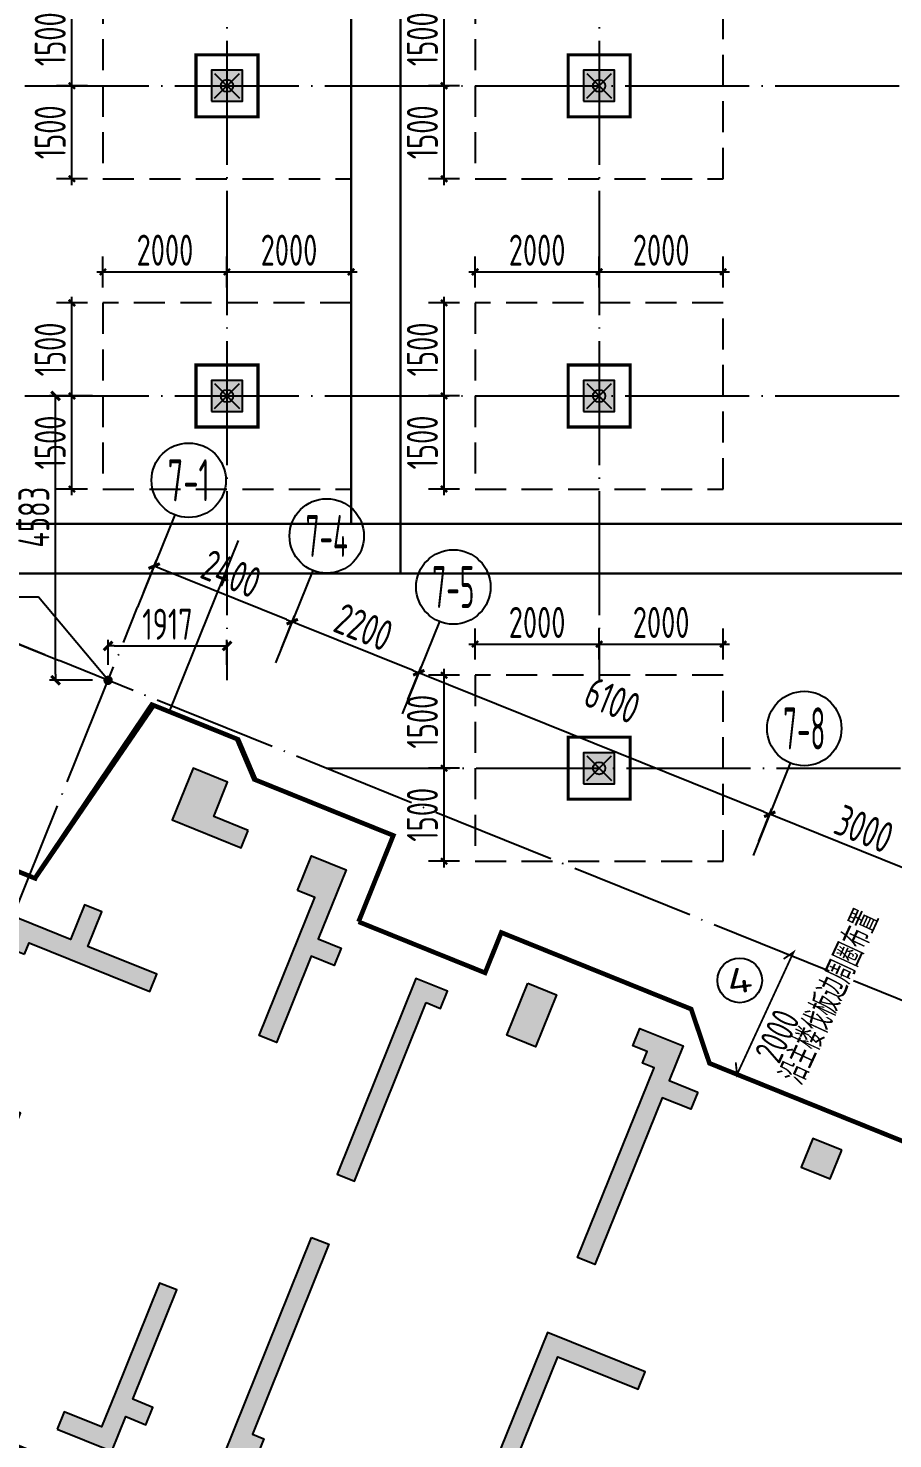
# Model space of a CAD drawing. Extents: x -57409 to 252654, y -8259 to 229119.
# Drawn here: x 84973 to 98913, y 63055 to 85791 of the extents above; entities that cross this region are included whole.
import ezdxf
from ezdxf.enums import TextEntityAlignment as Align

# ---------------------------------------------------------------- set-up
doc = ezdxf.new("R2010")
doc.units = 0
doc.header["$LTSCALE"] = 100
doc.header["$PDMODE"] = 35
doc.header["$PDSIZE"] = 200
doc.linetypes.add('DASHED', pattern=[0.75, 0.5, -0.25])
doc.linetypes.add('DOTE', pattern=[2.42, 2, -0.2, 0.02, -0.2])
doc.layers.get('0').update_dxf_attribs({"linetype": 'CONTINUOUS'})
doc.layers.get('Defpoints').update_dxf_attribs({"linetype": 'CONTINUOUS'})
for name, color, linetype in [('B-TEXT', 3, 'CONTINUOUS'), ('codim', 7, 'CONTINUOUS'), ('COLU', 7, 'CONTINUOUS'), ('colu-主楼', 7, 'CONTINUOUS'), ('CT', 2, 'CONTINUOUS'), ('dote', 253, 'DOTE'), ('h填实-主楼', 254, 'CONTINUOUS'), ('h填实-柱墙', 254, 'CONTINUOUS'), ('wall-主楼', 2, 'CONTINUOUS'), ('Z-AXIS', 3, 'CONTINUOUS'), ('Z-TEXT', 2, 'CONTINUOUS'), ('z柱下板带', 140, 'CONTINUOUS'), ('板底钢筋', 24, 'CONTINUOUS'), ('楼板负筋标注', 94, 'CONTINUOUS')]:
    doc.layers.add(name, color=color, linetype=linetype)
doc.layers.add('重心计算', color=7, linetype='CONTINUOUS', plot=False)
doc.styles.add('_TCH_AXIS', font='tssdeng.shx', dxfattribs={"width": 0.7, "bigfont": 'tssdchn.shx'})
doc.styles.add('COMPLEX', font='tssdeng.shx', dxfattribs={"width": 0.7, "bigfont": 'tssdchn.shx'})
doc.styles.add('Jgcad-DIM', font='tssdeng.shx', dxfattribs={"width": 0.7, "bigfont": 'tssdchn.shx'})
doc.styles.get("Standard").update_dxf_attribs({"font": 'tssdeng.shx', "width": 0.7, "bigfont": 'tssdchn.shx'})
doc.styles.add('TSSD_Dimension', font='tssdeng.shx', dxfattribs={"width": 0.7})
doc.dimstyles.new('TSSD_100_100$0', dxfattribs={"dimtxt": 300, "dimasz": 100, "dimexe": 100, "dimexo": 250, "dimgap": 100, "dimtad": 1, "dimdec": 0, "dimzin": 0, "dimdsep": 46, "dimtxsty": 'TSSD_Dimension', "dimblk": '_tsdbk', "dimblk1": '_tsdbk', "dimblk2": '_tsdbk', "dimsah": 1, "dimcen": 0, "dimdle": 100, "dimclrt": 7, "dimadec": 0, "dimazin": 0, "dimtfac": 1, "dimtdec": 0, "dimtix": 1, "dimtmove": 2, "dimatfit": 3, "dimldrblk": '_tsdbk', "dimfxl": 1, "dimtolj": 1, "dimtzin": 0, "dimarcsym": 0})

# ---------------------------------------------------------------- blocks, each defined once
blk = doc.blocks.new('_AXISO')
blk.add_circle((0, 0), 0.5)
at = {"layer": 'B-TEXT', "style": 'COMPLEX', "width": 1.450893}
blk.add_attdef('A', text='', height=0.56, dxfattribs=at).set_placement((0.249375, -0.28), (0.749375, -0.28), align=Align.FIT)
blk = doc.blocks.new('_tsdbk')
blk.add_line((-1, 0), (0, 0))
at = {"const_width": 0.5}
blk.add_lwpolyline([(-0.7, -0.7), (0.7, 0.7)], dxfattribs=at)
blk = doc.blocks.new('*D148')
at = {"layer": 'Defpoints', "color": 0}
for p in [(96928, 73121), (96660, 72458), (99443, 71336)]:
    blk.add_point(p, dxfattribs=at)
at = {"layer": 'Z-AXIS', "color": 0, "lineweight": -2}
for p, q in [((96754, 72689), (96965, 73214)), ((99617, 72037), (97020, 73084)), ((99536, 71568), (99748, 72093))]:
    blk.add_line(p, q, dxfattribs=at)
at = {"layer": 'Z-AXIS', "color": 0, "lineweight": -2, "xscale": 100, "yscale": 100, "zscale": 100}
for p, rotation in [((96928, 73121), 158.0453799566687), ((99710, 72000), 338.0453799566687)]:
    blk.add_blockref('_tsdbk', p, dxfattribs=dict(at, rotation=rotation))
at = {"layer": 'Z-AXIS', "color": 7, "insert": (98450, 72885), "char_height": 500, "attachment_point": 5, "rotation": 338.0454, "style": 'TSSD_Dimension'}
blk.add_mtext('\\A1;3000', dxfattribs=at)
blk = doc.blocks.new('*D149')
at = {"layer": 'Defpoints', "color": 0}
for p in [(91270, 75402), (91002, 74738), (96660, 72458)]:
    blk.add_point(p, dxfattribs=at)
at = {"layer": 'Z-AXIS', "color": 0, "lineweight": -2}
for p, q in [((91096, 74970), (91307, 75495)), ((96835, 73159), (91363, 75365)), ((96754, 72689), (96965, 73214))]:
    blk.add_line(p, q, dxfattribs=at)
at = {"layer": 'Z-AXIS', "color": 0, "lineweight": -2, "xscale": 100, "yscale": 100, "zscale": 100}
for p, rotation in [((91270, 75402), 158.0453799566687), ((96928, 73121), 338.0453799566687)]:
    blk.add_blockref('_tsdbk', p, dxfattribs=dict(at, rotation=rotation))
at = {"layer": 'Z-AXIS', "color": 7, "insert": (94392, 74959), "char_height": 500, "attachment_point": 5, "rotation": 338.0454, "style": 'TSSD_Dimension'}
blk.add_mtext('\\A1;6100', dxfattribs=at)
blk = doc.blocks.new('*D150')
at = {"layer": 'Defpoints', "color": 0}
for p in [(89230, 76225), (88962, 75561), (91002, 74738)]:
    blk.add_point(p, dxfattribs=at)
at = {"layer": 'Z-AXIS', "color": 0, "lineweight": -2}
for p, q in [((89055, 75793), (89267, 76317)), ((91177, 75439), (89322, 76187)), ((91096, 74970), (91307, 75495))]:
    blk.add_line(p, q, dxfattribs=at)
at = {"layer": 'Z-AXIS', "color": 0, "lineweight": -2, "xscale": 100, "yscale": 100, "zscale": 100}
for p, rotation in [((89230, 76225), 158.0453799566687), ((91270, 75402), 338.0453799566687)]:
    blk.add_blockref('_tsdbk', p, dxfattribs=dict(at, rotation=rotation))
at = {"layer": 'Z-AXIS', "color": 7, "insert": (90381, 76138), "char_height": 500, "attachment_point": 5, "rotation": 338.0454, "style": 'TSSD_Dimension'}
blk.add_mtext('\\A1;2200', dxfattribs=at)
blk = doc.blocks.new('*D155')
at = {"layer": 'Defpoints', "color": 0}
for p in [(87004, 77122), (86736, 76458), (88962, 75561)]:
    blk.add_point(p, dxfattribs=at)
at = {"layer": 'Z-AXIS', "color": 0, "lineweight": -2}
for p, q in [((86830, 76690), (87041, 77215)), ((89137, 76262), (87096, 77084)), ((89055, 75793), (89267, 76317))]:
    blk.add_line(p, q, dxfattribs=at)
at = {"layer": 'Z-AXIS', "color": 0, "lineweight": -2, "xscale": 100, "yscale": 100, "zscale": 100}
for p, rotation in [((87004, 77122), 158.0453799566687), ((89230, 76225), 338.0453799566687)]:
    blk.add_blockref('_tsdbk', p, dxfattribs=dict(at, rotation=rotation))
at = {"layer": 'Z-AXIS', "color": 7, "insert": (88247, 76998), "char_height": 500, "attachment_point": 5, "rotation": 338.0454, "style": 'TSSD_Dimension'}
blk.add_mtext('\\A1;2400', dxfattribs=at)
blk = doc.blocks.new('*D162')
at = {"layer": 'Defpoints', "color": 0}
for p in [(84567, 75963), (85473, 75598), (84913, 74206)]:
    blk.add_point(p, dxfattribs=at)
at = {"layer": 'Z-AXIS', "color": 0, "lineweight": -2}
for p, q in [((85242, 75691), (84475, 76000)), ((84044, 74664), (84530, 75870)), ((84681, 74300), (83914, 74609))]:
    blk.add_line(p, q, dxfattribs=at)
at = {"layer": 'Z-AXIS', "color": 0, "lineweight": -2, "xscale": 100, "yscale": 100, "zscale": 100}
for p, rotation in [((84567, 75963), 68.04537995610747), ((84006, 74572), 248.0453799561075)]:
    blk.add_blockref('_tsdbk', p, dxfattribs=dict(at, rotation=rotation))
at = {"layer": 'Z-AXIS', "color": 7, "insert": (83962, 75398), "char_height": 500, "attachment_point": 5, "rotation": 68.0454, "style": 'TSSD_Dimension'}
blk.add_mtext('\\A1;1500', dxfattribs=at)
blk = doc.blocks.new('*D163')
at = {"layer": 'Defpoints', "color": 0}
for p in [(85414, 79863), (86261, 79863), (86261, 75280)]:
    blk.add_point(p, dxfattribs=at)
at = {"layer": 'Z-AXIS', "color": 0, "lineweight": -2}
for p, q in [((86011, 79863), (85314, 79863)), ((85414, 75380), (85414, 79763)), ((86011, 75280), (85314, 75280))]:
    blk.add_line(p, q, dxfattribs=at)
at = {"layer": 'Z-AXIS', "color": 0, "lineweight": -2, "xscale": 100, "yscale": 100, "zscale": 100}
for p, rotation in [((85414, 79863), 90), ((85414, 75280), 270)]:
    blk.add_blockref('_tsdbk', p, dxfattribs=dict(at, rotation=rotation))
at = {"layer": 'Z-AXIS', "color": 7, "insert": (85064, 77909), "char_height": 500, "attachment_point": 5, "rotation": 90, "style": 'TSSD_Dimension'}
blk.add_mtext('\\A1;4583', dxfattribs=at)
blk = doc.blocks.new('*D164')
at = {"layer": 'Defpoints', "color": 0}
for p in [(88178, 75834), (86261, 75280), (88178, 75280)]:
    blk.add_point(p, dxfattribs=at)
at = {"layer": 'Z-AXIS', "color": 0, "lineweight": -2}
for p, q in [((86261, 75530), (86261, 75934)), ((86361, 75834), (88078, 75834)), ((88178, 75530), (88178, 75934))]:
    blk.add_line(p, q, dxfattribs=at)
at = {"layer": 'Z-AXIS', "color": 0, "lineweight": -2, "xscale": 100, "yscale": 100, "zscale": 100, "rotation": 180}
blk.add_blockref('_tsdbk', (86261, 75834), dxfattribs=at)
at = {"layer": 'Z-AXIS', "color": 0, "lineweight": -2, "xscale": 100, "yscale": 100, "zscale": 100}
blk.add_blockref('_tsdbk', (88178, 75834), dxfattribs=at)
at = {"layer": 'Z-AXIS', "color": 7, "insert": (87219, 76184), "char_height": 500, "attachment_point": 5, "style": 'TSSD_Dimension'}
blk.add_mtext('\\A1;1917', dxfattribs=at)
blk = doc.blocks.new('_ArchTick')
at = {"color": 0, "linetype": 'ByBlock', "const_width": 0.4}
blk.add_lwpolyline([(-0.5, -0.5), (0.5, 0.5)], dxfattribs=at)
blk = doc.blocks.new('*D1178')
at = {"layer": 'codim', "color": 0, "lineweight": -2}
blk.add_line((91678, 72263), (91678, 73963), dxfattribs=at)
at = {"layer": 'codim', "color": 7, "lineweight": -2}
for p, q in [((91928, 73863), (91428, 73863)), ((91928, 72363), (91428, 72363))]:
    blk.add_line(p, q, dxfattribs=at)
at = {"layer": 'Defpoints', "color": 0}
for p in [(91678, 73863), (92178, 73863), (92178, 72363)]:
    blk.add_point(p, dxfattribs=at)
at = {"layer": 'codim', "color": 0, "lineweight": -2, "xscale": 100, "yscale": 100, "zscale": 100}
for p, rotation in [((91678, 73863), 90), ((91678, 72363), 270)]:
    blk.add_blockref('_ArchTick', p, dxfattribs=dict(at, rotation=rotation))
at = {"layer": 'codim', "color": 1, "insert": (91328, 73113), "char_height": 500, "attachment_point": 5, "rotation": 90, "style": 'Jgcad-DIM'}
blk.add_mtext('\\A1;1500', dxfattribs=at)
blk = doc.blocks.new('*D1179')
at = {"layer": 'codim', "color": 7, "lineweight": -2}
for p, q in [((91928, 75363), (91428, 75363)), ((91928, 73863), (91428, 73863))]:
    blk.add_line(p, q, dxfattribs=at)
at = {"layer": 'codim', "color": 0, "lineweight": -2}
blk.add_line((91678, 73763), (91678, 75463), dxfattribs=at)
at = {"layer": 'Defpoints', "color": 0}
for p in [(91678, 75363), (92178, 75363), (92178, 73863)]:
    blk.add_point(p, dxfattribs=at)
at = {"layer": 'codim', "color": 0, "lineweight": -2, "xscale": 100, "yscale": 100, "zscale": 100}
for p, rotation in [((91678, 75363), 90), ((91678, 73863), 270)]:
    blk.add_blockref('_ArchTick', p, dxfattribs=dict(at, rotation=rotation))
at = {"layer": 'codim', "color": 1, "insert": (91328, 74613), "char_height": 500, "attachment_point": 5, "rotation": 90, "style": 'Jgcad-DIM'}
blk.add_mtext('\\A1;1500', dxfattribs=at)
blk = doc.blocks.new('*D1180')
at = {"layer": 'codim', "color": 7, "lineweight": -2}
for p, q in [((92178, 75613), (92178, 76113)), ((94178, 75613), (94178, 76113))]:
    blk.add_line(p, q, dxfattribs=at)
at = {"layer": 'codim', "color": 0, "lineweight": -2}
blk.add_line((92078, 75863), (94278, 75863), dxfattribs=at)
at = {"layer": 'Defpoints', "color": 0}
for p in [(94178, 75863), (92178, 75363), (94178, 75363)]:
    blk.add_point(p, dxfattribs=at)
at = {"layer": 'codim', "color": 0, "lineweight": -2, "xscale": 100, "yscale": 100, "zscale": 100, "rotation": 180}
blk.add_blockref('_ArchTick', (92178, 75863), dxfattribs=at)
at = {"layer": 'codim', "color": 0, "lineweight": -2, "xscale": 100, "yscale": 100, "zscale": 100}
blk.add_blockref('_ArchTick', (94178, 75863), dxfattribs=at)
at = {"layer": 'codim', "color": 1, "insert": (93178, 76213), "char_height": 500, "attachment_point": 5, "style": 'Jgcad-DIM'}
blk.add_mtext('\\A1;2000', dxfattribs=at)
blk = doc.blocks.new('*D1181')
at = {"layer": 'codim', "color": 7, "lineweight": -2}
for p, q in [((94178, 75613), (94178, 76113)), ((96178, 75613), (96178, 76113))]:
    blk.add_line(p, q, dxfattribs=at)
at = {"layer": 'codim', "color": 0, "lineweight": -2}
blk.add_line((94078, 75863), (96278, 75863), dxfattribs=at)
at = {"layer": 'Defpoints', "color": 0}
for p in [(96178, 75863), (94178, 75363), (96178, 75363)]:
    blk.add_point(p, dxfattribs=at)
at = {"layer": 'codim', "color": 0, "lineweight": -2, "xscale": 100, "yscale": 100, "zscale": 100, "rotation": 180}
blk.add_blockref('_ArchTick', (94178, 75863), dxfattribs=at)
at = {"layer": 'codim', "color": 0, "lineweight": -2, "xscale": 100, "yscale": 100, "zscale": 100}
blk.add_blockref('_ArchTick', (96178, 75863), dxfattribs=at)
at = {"layer": 'codim', "color": 1, "insert": (95178, 76213), "char_height": 500, "attachment_point": 5, "style": 'Jgcad-DIM'}
blk.add_mtext('\\A1;2000', dxfattribs=at)
blk = doc.blocks.new('*D1182')
at = {"layer": 'codim', "color": 7, "lineweight": -2}
for p, q in [((91928, 79863), (91428, 79863)), ((91928, 78363), (91428, 78363))]:
    blk.add_line(p, q, dxfattribs=at)
at = {"layer": 'codim', "color": 0, "lineweight": -2}
blk.add_line((91678, 78263), (91678, 79963), dxfattribs=at)
at = {"layer": 'Defpoints', "color": 0}
for p in [(91678, 79863), (92178, 79863), (92178, 78363)]:
    blk.add_point(p, dxfattribs=at)
at = {"layer": 'codim', "color": 0, "lineweight": -2, "xscale": 100, "yscale": 100, "zscale": 100}
for p, rotation in [((91678, 79863), 90), ((91678, 78363), 270)]:
    blk.add_blockref('_ArchTick', p, dxfattribs=dict(at, rotation=rotation))
at = {"layer": 'codim', "color": 1, "insert": (91328, 79113), "char_height": 500, "attachment_point": 5, "rotation": 90, "style": 'Jgcad-DIM'}
blk.add_mtext('\\A1;1500', dxfattribs=at)
blk = doc.blocks.new('*D1183')
at = {"layer": 'codim', "color": 0, "lineweight": -2}
blk.add_line((91678, 79763), (91678, 81463), dxfattribs=at)
at = {"layer": 'codim', "color": 7, "lineweight": -2}
for p, q in [((91928, 81363), (91428, 81363)), ((91928, 79863), (91428, 79863))]:
    blk.add_line(p, q, dxfattribs=at)
at = {"layer": 'Defpoints', "color": 0}
for p in [(91678, 81363), (92178, 81363), (92178, 79863)]:
    blk.add_point(p, dxfattribs=at)
at = {"layer": 'codim', "color": 0, "lineweight": -2, "xscale": 100, "yscale": 100, "zscale": 100}
for p, rotation in [((91678, 81363), 90), ((91678, 79863), 270)]:
    blk.add_blockref('_ArchTick', p, dxfattribs=dict(at, rotation=rotation))
at = {"layer": 'codim', "color": 1, "insert": (91328, 80613), "char_height": 500, "attachment_point": 5, "rotation": 90, "style": 'Jgcad-DIM'}
blk.add_mtext('\\A1;1500', dxfattribs=at)
blk = doc.blocks.new('*D1184')
at = {"layer": 'codim', "color": 7, "lineweight": -2}
for p, q in [((92178, 81613), (92178, 82113)), ((94178, 81613), (94178, 82113))]:
    blk.add_line(p, q, dxfattribs=at)
at = {"layer": 'codim', "color": 0, "lineweight": -2}
blk.add_line((92078, 81863), (94278, 81863), dxfattribs=at)
at = {"layer": 'Defpoints', "color": 0}
for p in [(94178, 81863), (92178, 81363), (94178, 81363)]:
    blk.add_point(p, dxfattribs=at)
at = {"layer": 'codim', "color": 0, "lineweight": -2, "xscale": 100, "yscale": 100, "zscale": 100, "rotation": 180}
blk.add_blockref('_ArchTick', (92178, 81863), dxfattribs=at)
at = {"layer": 'codim', "color": 0, "lineweight": -2, "xscale": 100, "yscale": 100, "zscale": 100}
blk.add_blockref('_ArchTick', (94178, 81863), dxfattribs=at)
at = {"layer": 'codim', "color": 1, "insert": (93178, 82213), "char_height": 500, "attachment_point": 5, "style": 'Jgcad-DIM'}
blk.add_mtext('\\A1;2000', dxfattribs=at)
blk = doc.blocks.new('*D1185')
at = {"layer": 'codim', "color": 7, "lineweight": -2}
for p, q in [((94178, 81613), (94178, 82113)), ((96178, 81613), (96178, 82113))]:
    blk.add_line(p, q, dxfattribs=at)
at = {"layer": 'codim', "color": 0, "lineweight": -2}
blk.add_line((94078, 81863), (96278, 81863), dxfattribs=at)
at = {"layer": 'Defpoints', "color": 0}
for p in [(96178, 81863), (94178, 81363), (96178, 81363)]:
    blk.add_point(p, dxfattribs=at)
at = {"layer": 'codim', "color": 0, "lineweight": -2, "xscale": 100, "yscale": 100, "zscale": 100, "rotation": 180}
blk.add_blockref('_ArchTick', (94178, 81863), dxfattribs=at)
at = {"layer": 'codim', "color": 0, "lineweight": -2, "xscale": 100, "yscale": 100, "zscale": 100}
blk.add_blockref('_ArchTick', (96178, 81863), dxfattribs=at)
at = {"layer": 'codim', "color": 1, "insert": (95178, 82213), "char_height": 500, "attachment_point": 5, "style": 'Jgcad-DIM'}
blk.add_mtext('\\A1;2000', dxfattribs=at)
blk = doc.blocks.new('*D1186')
at = {"layer": 'codim', "color": 7, "lineweight": -2}
for p, q in [((91928, 84863), (91428, 84863)), ((91928, 83363), (91428, 83363))]:
    blk.add_line(p, q, dxfattribs=at)
at = {"layer": 'codim', "color": 0, "lineweight": -2}
blk.add_line((91678, 83263), (91678, 84963), dxfattribs=at)
at = {"layer": 'Defpoints', "color": 0}
for p in [(91678, 84863), (92178, 84863), (92178, 83363)]:
    blk.add_point(p, dxfattribs=at)
at = {"layer": 'codim', "color": 0, "lineweight": -2, "xscale": 100, "yscale": 100, "zscale": 100}
for p, rotation in [((91678, 84863), 90), ((91678, 83363), 270)]:
    blk.add_blockref('_ArchTick', p, dxfattribs=dict(at, rotation=rotation))
at = {"layer": 'codim', "color": 1, "insert": (91328, 84113), "char_height": 500, "attachment_point": 5, "rotation": 90, "style": 'Jgcad-DIM'}
blk.add_mtext('\\A1;1500', dxfattribs=at)
blk = doc.blocks.new('*D1187')
at = {"layer": 'codim', "color": 0, "lineweight": -2}
blk.add_line((91678, 84763), (91678, 86463), dxfattribs=at)
at = {"layer": 'codim', "color": 7, "lineweight": -2}
for p, q in [((91928, 86363), (91428, 86363)), ((91928, 84863), (91428, 84863))]:
    blk.add_line(p, q, dxfattribs=at)
at = {"layer": 'Defpoints', "color": 0}
for p in [(91678, 86363), (92178, 86363), (92178, 84863)]:
    blk.add_point(p, dxfattribs=at)
at = {"layer": 'codim', "color": 0, "lineweight": -2, "xscale": 100, "yscale": 100, "zscale": 100}
for p, rotation in [((91678, 86363), 90), ((91678, 84863), 270)]:
    blk.add_blockref('_ArchTick', p, dxfattribs=dict(at, rotation=rotation))
at = {"layer": 'codim', "color": 1, "insert": (91328, 85613), "char_height": 500, "attachment_point": 5, "rotation": 90, "style": 'Jgcad-DIM'}
blk.add_mtext('\\A1;1500', dxfattribs=at)
blk = doc.blocks.new('*D1067')
at = {"layer": 'codim', "color": 7, "lineweight": -2}
for p, q in [((85928, 79863), (85428, 79863)), ((85928, 78363), (85428, 78363))]:
    blk.add_line(p, q, dxfattribs=at)
at = {"layer": 'codim', "color": 0, "lineweight": -2}
blk.add_line((85678, 78263), (85678, 79963), dxfattribs=at)
at = {"layer": 'Defpoints', "color": 0}
for p in [(85678, 79863), (86178, 79863), (86178, 78363)]:
    blk.add_point(p, dxfattribs=at)
at = {"layer": 'codim', "color": 0, "lineweight": -2, "xscale": 100, "yscale": 100, "zscale": 100}
for p, rotation in [((85678, 79863), 90), ((85678, 78363), 270)]:
    blk.add_blockref('_ArchTick', p, dxfattribs=dict(at, rotation=rotation))
at = {"layer": 'codim', "color": 1, "insert": (85328, 79113), "char_height": 500, "attachment_point": 5, "rotation": 90, "style": 'Jgcad-DIM'}
blk.add_mtext('\\A1;1500', dxfattribs=at)
blk = doc.blocks.new('*D1068')
at = {"layer": 'codim', "color": 0, "lineweight": -2}
blk.add_line((85678, 79763), (85678, 81463), dxfattribs=at)
at = {"layer": 'codim', "color": 7, "lineweight": -2}
for p, q in [((85928, 81363), (85428, 81363)), ((85928, 79863), (85428, 79863))]:
    blk.add_line(p, q, dxfattribs=at)
at = {"layer": 'Defpoints', "color": 0}
for p in [(85678, 81363), (86178, 81363), (86178, 79863)]:
    blk.add_point(p, dxfattribs=at)
at = {"layer": 'codim', "color": 0, "lineweight": -2, "xscale": 100, "yscale": 100, "zscale": 100}
for p, rotation in [((85678, 81363), 90), ((85678, 79863), 270)]:
    blk.add_blockref('_ArchTick', p, dxfattribs=dict(at, rotation=rotation))
at = {"layer": 'codim', "color": 1, "insert": (85328, 80613), "char_height": 500, "attachment_point": 5, "rotation": 90, "style": 'Jgcad-DIM'}
blk.add_mtext('\\A1;1500', dxfattribs=at)
blk = doc.blocks.new('*D1069')
at = {"layer": 'codim', "color": 7, "lineweight": -2}
for p, q in [((86178, 81613), (86178, 82113)), ((88178, 81613), (88178, 82113))]:
    blk.add_line(p, q, dxfattribs=at)
at = {"layer": 'codim', "color": 0, "lineweight": -2}
blk.add_line((86078, 81863), (88278, 81863), dxfattribs=at)
at = {"layer": 'Defpoints', "color": 0}
for p in [(88178, 81863), (86178, 81363), (88178, 81363)]:
    blk.add_point(p, dxfattribs=at)
at = {"layer": 'codim', "color": 0, "lineweight": -2, "xscale": 100, "yscale": 100, "zscale": 100, "rotation": 180}
blk.add_blockref('_ArchTick', (86178, 81863), dxfattribs=at)
at = {"layer": 'codim', "color": 0, "lineweight": -2, "xscale": 100, "yscale": 100, "zscale": 100}
blk.add_blockref('_ArchTick', (88178, 81863), dxfattribs=at)
at = {"layer": 'codim', "color": 1, "insert": (87178, 82213), "char_height": 500, "attachment_point": 5, "style": 'Jgcad-DIM'}
blk.add_mtext('\\A1;2000', dxfattribs=at)
blk = doc.blocks.new('*D1070')
at = {"layer": 'codim', "color": 7, "lineweight": -2}
for p, q in [((88178, 81613), (88178, 82113)), ((90178, 81613), (90178, 82113))]:
    blk.add_line(p, q, dxfattribs=at)
at = {"layer": 'codim', "color": 0, "lineweight": -2}
blk.add_line((88078, 81863), (90278, 81863), dxfattribs=at)
at = {"layer": 'Defpoints', "color": 0}
for p in [(90178, 81863), (88178, 81363), (90178, 81363)]:
    blk.add_point(p, dxfattribs=at)
at = {"layer": 'codim', "color": 0, "lineweight": -2, "xscale": 100, "yscale": 100, "zscale": 100, "rotation": 180}
blk.add_blockref('_ArchTick', (88178, 81863), dxfattribs=at)
at = {"layer": 'codim', "color": 0, "lineweight": -2, "xscale": 100, "yscale": 100, "zscale": 100}
blk.add_blockref('_ArchTick', (90178, 81863), dxfattribs=at)
at = {"layer": 'codim', "color": 1, "insert": (89178, 82213), "char_height": 500, "attachment_point": 5, "style": 'Jgcad-DIM'}
blk.add_mtext('\\A1;2000', dxfattribs=at)
blk = doc.blocks.new('*D1071')
at = {"layer": 'codim', "color": 7, "lineweight": -2}
for p, q in [((85928, 84863), (85428, 84863)), ((85928, 83363), (85428, 83363))]:
    blk.add_line(p, q, dxfattribs=at)
at = {"layer": 'codim', "color": 0, "lineweight": -2}
blk.add_line((85678, 83263), (85678, 84963), dxfattribs=at)
at = {"layer": 'Defpoints', "color": 0}
for p in [(85678, 84863), (86178, 84863), (86178, 83363)]:
    blk.add_point(p, dxfattribs=at)
at = {"layer": 'codim', "color": 0, "lineweight": -2, "xscale": 100, "yscale": 100, "zscale": 100}
for p, rotation in [((85678, 84863), 90), ((85678, 83363), 270)]:
    blk.add_blockref('_ArchTick', p, dxfattribs=dict(at, rotation=rotation))
at = {"layer": 'codim', "color": 1, "insert": (85328, 84113), "char_height": 500, "attachment_point": 5, "rotation": 90, "style": 'Jgcad-DIM'}
blk.add_mtext('\\A1;1500', dxfattribs=at)
blk = doc.blocks.new('*D1072')
at = {"layer": 'codim', "color": 0, "lineweight": -2}
blk.add_line((85678, 84763), (85678, 86463), dxfattribs=at)
at = {"layer": 'codim', "color": 7, "lineweight": -2}
for p, q in [((85928, 86363), (85428, 86363)), ((85928, 84863), (85428, 84863))]:
    blk.add_line(p, q, dxfattribs=at)
at = {"layer": 'Defpoints', "color": 0}
for p in [(85678, 86363), (86178, 86363), (86178, 84863)]:
    blk.add_point(p, dxfattribs=at)
at = {"layer": 'codim', "color": 0, "lineweight": -2, "xscale": 100, "yscale": 100, "zscale": 100}
for p, rotation in [((85678, 86363), 90), ((85678, 84863), 270)]:
    blk.add_blockref('_ArchTick', p, dxfattribs=dict(at, rotation=rotation))
at = {"layer": 'codim', "color": 1, "insert": (85328, 85613), "char_height": 500, "attachment_point": 5, "rotation": 90, "style": 'Jgcad-DIM'}
blk.add_mtext('\\A1;1500', dxfattribs=at)
blk = doc.blocks.new('后浇带现场')
at = {"color": 6, "lineweight": 30}
for points in [[(662200, 674230), (718557, 674230), (718557, 624270), (707583, 624270), (707286, 620897), (700215, 616964), (698139, 620873), (664797, 619534)], [(662200, 673430), (717757, 673430), (717757, 625070), (706851, 625070), (706526, 621390), (700538, 618060), (698609, 621692), (664765, 620333)], [(781539, 625070), (706851, 625070)], [(780665, 624270), (707583, 624270)]]:
    blk.add_lwpolyline(points, dxfattribs=at)

msp = doc.modelspace()

# ---------------------------------------------------------------- hatches: boundary and pattern name
at = {"layer": 'h填实-主楼'}
for points in [[(88520.2, 72859.9), (87963.7, 73084.3), (88188.1, 73640.7), (87631.6, 73865.1), (87295.1, 73030.3), (88408.1, 72581.7)], [(89316.1, 71892.2), (89540.5, 72448.7), (90096.9, 72224.3), (89648.3, 71111.4), (90019.3, 70961.8), (89907.1, 70683.6), (89536.1, 70833.1), (88975.3, 69441.9), (88697.1, 69554.1), (89594.4, 71780)], [(84912.4, 70864.1), (84987.2, 71049.6), (86934.9, 70264.4), (87047, 70542.7), (85934.1, 70991.3), (86158.4, 71547.8), (85880.1, 71660), (85655.8, 71103.5), (84635.6, 71514.7), (83439.2, 68546.8), (84459.4, 68135.5), (82889.2, 64240.1), (83770.3, 63884.9), (83882.4, 64163.2), (83465.1, 64331.4), (83539.8, 64516.9), (83354.3, 64591.7), (84849.8, 68301.6), (84015.1, 68638.1), (84089.9, 68823.6), (83904.4, 68898.4), (84726.9, 70938.8)], [(91391.1, 70085.4), (91623, 69991.9), (91735.1, 70270.2), (91225, 70475.8), (89953.9, 67322.4), (90232.1, 67210.2)], [(93026.1, 70396.7), (93489.8, 70209.8), (93153.3, 69375), (92689.6, 69562)], [(95769.7, 68643.8), (95657.5, 68365.6), (95193.8, 68552.5), (94109.5, 65862.8), (93831.3, 65975), (95065.1, 69035.7), (94879.6, 69110.4), (94954.4, 69295.9), (94722.5, 69389.4), (94834.6, 69667.6), (95530.3, 69387.2), (95305.9, 68830.8)], [(98088.4, 67709.1), (97624.6, 67896.1), (97437.7, 67432.3), (97901.4, 67245.4)], [(89542.6, 66302.1), (89820.8, 66190), (88587.1, 63129.3), (88772.6, 63054.5), (88697.8, 62869), (89810.8, 62420.4), (89698.6, 62142.1), (88121.9, 62777.7)], [(85439.7, 63212), (86320.8, 62856.8), (86545.2, 63413.3), (86869.8, 63282.4), (86981.9, 63560.7), (86657.3, 63691.5), (87367.7, 65453.7), (87089.4, 65565.9), (86379.1, 63803.7), (86154.8, 63247.2), (85551.9, 63490.2)], [(91646.3, 61357), (92202.8, 61132.7), (93511.3, 64378.8), (94809.8, 63855.4), (94922, 64133.7), (93345.3, 64769.3), (92036.7, 61523.1), (91758.5, 61635.2)]]:
    msp.add_hatch(color=256, dxfattribs=at).paths.add_polyline_path(points)
at = {"layer": 'h填实-柱墙'}
for points in [[(87927.6, 84612.7), (88427.6, 84612.7), (88427.6, 85112.7), (87927.6, 85112.7)], [(93927.6, 84612.7), (94427.6, 84612.7), (94427.6, 85112.7), (93927.6, 85112.7)], [(87927.6, 79612.7), (88427.6, 79612.7), (88427.6, 80112.7), (87927.6, 80112.7)], [(93927.6, 79612.7), (94427.6, 79612.7), (94427.6, 80112.7), (93927.6, 80112.7)], [(93927.6, 73612.7), (94427.6, 73612.7), (94427.6, 74112.7), (93927.6, 74112.7)]]:
    msp.add_hatch(color=256, dxfattribs=at).paths.add_polyline_path(points)

# ---------------------------------------------------------------- linework, layer by layer
at = {"layer": 'COLU'}
for points in [[(87927.6, 84612.7), (88427.6, 84612.7), (88427.6, 85112.7), (87927.6, 85112.7)], [(93927.6, 84612.7), (94427.6, 84612.7), (94427.6, 85112.7), (93927.6, 85112.7)], [(87927.6, 79612.7), (88427.6, 79612.7), (88427.6, 80112.7), (87927.6, 80112.7)], [(93927.6, 79612.7), (94427.6, 79612.7), (94427.6, 80112.7), (93927.6, 80112.7)], [(93927.6, 73612.7), (94427.6, 73612.7), (94427.6, 74112.7), (93927.6, 74112.7)]]:
    msp.add_lwpolyline(points, close=True, dxfattribs=at)
at = {"layer": 'colu-主楼'}
for points in [[(93026.1, 70396.7), (93489.8, 70209.8), (93153.3, 69375), (92689.6, 69562)], [(98088.4, 67709.1), (97624.6, 67896.1), (97437.7, 67432.3), (97901.4, 67245.4)]]:
    msp.add_lwpolyline(points, close=True, dxfattribs=at)
at = {"layer": 'CT', "const_width": 50}
for points in [[(87677.6, 84362.7), (88677.6, 84362.7), (88677.6, 85362.7), (87677.6, 85362.7)], [(93677.6, 84362.7), (94677.6, 84362.7), (94677.6, 85362.7), (93677.6, 85362.7)], [(87677.6, 79362.7), (88677.6, 79362.7), (88677.6, 80362.7), (87677.6, 80362.7)], [(93677.6, 79362.7), (94677.6, 79362.7), (94677.6, 80362.7), (93677.6, 80362.7)], [(93677.6, 73362.7), (94677.6, 73362.7), (94677.6, 74362.7), (93677.6, 74362.7)]]:
    msp.add_lwpolyline(points, close=True, dxfattribs=at)
at = {"layer": 'CT', "color": 1, "const_width": 75}
for points in [[(90299, 71388.2), (90859.9, 72779.4), (88634.3, 73676.6), (88357.3, 74327.6), (86965.6, 74888.6), (85086.6, 72098), (85083.1, 72089.1), (84340.9, 72388.3), (82658.4, 68214.7), (82767.1, 67146.9), (81589.3, 64225.1), (91884.3, 60075), (89771.9, 54834.8), (94687.7, 52853.6), (94930.6, 53456.1), (102535.9, 50390.3)], [(99295.6, 67761.6), (95956.7, 69107.5), (95662, 69981.2), (92601, 71215.2), (92339.2, 70565.8), (90299, 71388.2)]]:
    msp.add_lwpolyline(points, dxfattribs=at)
at = {"layer": 'CT', "const_width": 75}
for points in [[(90299, 71388.2), (90859.8, 72779.4), (88617.5, 73683.3), (88340.5, 74334.3), (86995.2, 74876.6), (85088.4, 72097.2), (85084.8, 72088.4), (84340.8, 72388.3), (82658.4, 68214.6), (82765.6, 67143.1), (81589.3, 64225), (91884.3, 60075), (89771.9, 54834.8), (94966, 52741.5), (95208.8, 53344), (102814.1, 50278.2)], [(99295.5, 67761.6), (95956.6, 69107.6), (95661.9, 69981.3), (92600.9, 71215.2), (92339.1, 70565.8), (90299, 71388.2)]]:
    msp.add_lwpolyline(points, dxfattribs=at)
at = {"layer": 'dote', "ltscale": 10}
for p, q in [((88177.6, 218687.9), (88177.7, 75280)), ((94177.6, 218687.9), (94177.7, 75280)), ((80077.6, 84862.7), (142777.6, 84862.7)), ((80077.6, 79862.7), (142777.6, 79862.7)), ((81078.2, 62422.3), (86736.1, 76458)), ((127065.5, 58831.6), (85473.5, 75597.6)), ((89777.2, 73862.7), (126577.6, 73862.7))]:
    msp.add_line(p, q, dxfattribs=at)
at = {"layer": 'wall-主楼'}
for points in [[(88520.2, 72859.9), (87963.7, 73084.3), (88188.1, 73640.7), (87631.6, 73865.1), (87295.1, 73030.3), (88408.1, 72581.7)], [(89316.1, 71892.2), (89540.5, 72448.7), (90096.9, 72224.3), (89648.3, 71111.4), (90019.3, 70961.8), (89907.1, 70683.6), (89536.1, 70833.1), (88975.3, 69441.9), (88697.1, 69554.1), (89594.4, 71780)], [(84912.4, 70864.1), (84987.2, 71049.6), (86934.9, 70264.4), (87047, 70542.7), (85934.1, 70991.3), (86158.4, 71547.8), (85880.1, 71660), (85655.8, 71103.5), (84635.6, 71514.7), (83439.2, 68546.8), (84459.4, 68135.5), (82889.2, 64240.1), (83770.3, 63884.9), (83882.4, 64163.2), (83465.1, 64331.4), (83539.8, 64516.9), (83354.3, 64591.7), (84849.8, 68301.6), (84015.1, 68638.1), (84089.9, 68823.6), (83904.4, 68898.4), (84726.9, 70938.8)], [(91391.1, 70085.4), (91623, 69991.9), (91735.1, 70270.2), (91225, 70475.8), (89953.9, 67322.4), (90232.1, 67210.2)]]:
    msp.add_lwpolyline(points, close=True, dxfattribs=at)
at = {"layer": 'wall-主楼', "elevation": 0}
for points in [[(95769.7, 68643.8), (95657.5, 68365.6), (95193.8, 68552.5), (94109.5, 65862.8), (93831.3, 65975), (95065.1, 69035.7), (94879.6, 69110.4), (94954.4, 69295.9), (94722.5, 69389.4), (94834.6, 69667.6), (95530.3, 69387.2), (95305.9, 68830.8)], [(89542.6, 66302.1), (89820.8, 66190), (88587.1, 63129.3), (88772.6, 63054.5), (88697.8, 62869), (89810.8, 62420.4), (89698.6, 62142.1), (88121.9, 62777.7)], [(91646.3, 61357), (92202.8, 61132.7), (93511.3, 64378.8), (94809.8, 63855.4), (94922, 64133.7), (93345.3, 64769.3), (92036.7, 61523.1), (91758.5, 61635.2)]]:
    msp.add_lwpolyline(points, close=True, dxfattribs=at)
msp.add_lwpolyline([(85439.7, 63212), (86320.8, 62856.8), (86545.2, 63413.3), (86869.8, 63282.4), (86981.9, 63560.7), (86657.3, 63691.5), (87367.7, 65453.7), (87089.4, 65565.9), (86379.1, 63803.7), (86154.8, 63247.2), (85551.9, 63490.2), (85439.7, 63212)], dxfattribs=at)
at = {"layer": 'Z-AXIS'}
for p, q in [((87336.5, 77947.5), (86736.1, 76458)), ((88356.7, 77536.3), (87244.2, 74776.3)), ((89562.5, 77050.2), (88962, 75560.7)), ((83680.9, 76320.2), (85473.5, 75597.6)), ((91602.9, 76227.7), (91002.5, 74738.2)), ((97260.5, 73947.1), (96660.1, 72457.6))]:
    msp.add_line(p, q, dxfattribs=at)
msp.add_lwpolyline([(86261.2, 75280), (85137.3, 76619.9), (83961.6, 76619.9)], dxfattribs=at)
at = {"layer": 'Z-AXIS', "const_width": 75}
msp.add_lwpolyline([(86226.4, 75294, 1), (86296, 75266, 1)], format="xyb", close=True, dxfattribs=at)
at = {"layer": 'z柱下板带', "linetype": 'DASHED', "ltscale": 10}
for points in [[(86177.6, 83362.7), (90177.6, 83362.7), (90177.6, 86362.7), (86177.6, 86362.7)], [(92177.6, 83362.7), (96177.6, 83362.7), (96177.6, 86362.7), (92177.6, 86362.7)], [(86177.6, 78362.7), (90177.6, 78362.7), (90177.6, 81362.7), (86177.6, 81362.7)], [(92177.6, 78362.7), (96177.6, 78362.7), (96177.6, 81362.7), (92177.6, 81362.7)], [(92177.6, 72362.7), (96177.6, 72362.7), (96177.6, 75362.7), (92177.6, 75362.7)]]:
    msp.add_lwpolyline(points, close=True, dxfattribs=at)
at = {"layer": '板底钢筋', "const_width": 30}
msp.add_lwpolyline([(96380.7, 69121.4), (96401.6, 68928.2), (97312.5, 70898.7), (97151.8, 70789.4)], dxfattribs=at)
at = {"layer": '重心计算', "color": 5}
for p in [(88177.6, 84862.7), (88177.6, 84862.7), (88177.6, 84862.7), (88177.6, 84862.7), (88177.6, 84862.7), (94177.6, 84862.7), (94177.6, 84862.7), (94177.6, 84862.7), (94177.6, 84862.7), (88177.6, 79862.7), (88177.6, 79862.7), (88177.6, 79862.7), (88177.6, 79862.7), (88177.6, 79862.7), (94177.6, 79862.7), (94177.6, 79862.7), (94177.6, 79862.7), (94177.6, 79862.7), (94177.6, 73862.7), (94177.6, 73862.7), (94177.6, 73862.7), (94177.6, 73862.7)]:
    msp.add_point(p, dxfattribs=at)

# ---------------------------------------------------------------- block references
at = {"color": 3, "lineweight": 30}
msp.add_blockref('后浇带现场', (-627579.1, -547267.4), dxfattribs=at)
at = {"layer": 'Z-AXIS'}
ref = msp.add_blockref('_AXISO', (87560.8, 78504), dxfattribs=dict(at, xscale=1199.999999999998, yscale=1200, zscale=1200, rotation=359.9996457873846))
ref.add_attrib('A', '7-1', dxfattribs={"color": 7, "height": 678.82, "rotation": 359.99965, "style": '_TCH_AXIS', "width": 0.472727}).set_placement((87221.4, 78164.6), (87900.2, 78164.6), align=Align.FIT)
ref = msp.add_blockref('_AXISO', (89786.8, 77606.7), dxfattribs=dict(at, xscale=1199.999999999998, yscale=1200, zscale=1200, rotation=359.9996457873846))
ref.add_attrib('A', '7-4', dxfattribs={"color": 7, "height": 678.82, "rotation": 359.99965, "style": '_TCH_AXIS', "width": 0.42623}).set_placement((89447.4, 77267.3), (90126.2, 77267.3), align=Align.FIT)
ref = msp.add_blockref('_AXISO', (91827.2, 76784.2), dxfattribs=dict(at, xscale=1199.999999999998, yscale=1200, zscale=1200, rotation=359.9996457873846))
ref.add_attrib('A', '7-5', dxfattribs={"color": 7, "height": 678.82, "rotation": 359.99965, "style": '_TCH_AXIS', "width": 0.433333}).set_placement((91487.8, 76444.8), (92166.6, 76444.8), align=Align.FIT)
ref = msp.add_blockref('_AXISO', (97484.9, 74503.6), dxfattribs=dict(at, xscale=1199.999999999998, yscale=1200, zscale=1200, rotation=359.9996457873846))
ref.add_attrib('A', '7-8', dxfattribs={"color": 7, "height": 678.82, "rotation": 359.99965, "style": '_TCH_AXIS', "width": 0.433333}).set_placement((97145.4, 74164.2), (97824.3, 74164.2), align=Align.FIT)
at = {"layer": 'Z-TEXT'}
ref = msp.add_blockref('_AXISO', (96444, 70444), dxfattribs=dict(at, xscale=720.000000000007, yscale=720.0000000000005, zscale=720, rotation=6.995017988250031))
ref.add_attrib('A', '4', dxfattribs={"layer": 'Z-AXIS', "color": 7, "height": 407.3, "rotation": 6.99502, "style": '_TCH_AXIS', "width": 1.733333}).set_placement((96266.7, 70217), (96670.9, 70266.6), align=Align.FIT)

# ---------------------------------------------------------------- texts
at = {"layer": '楼板负筋标注', "width": 0.7}
for s, p in [('沿主楼伐板边周圈布置', (97462.4, 68730.5)), ('2000', (97080.1, 69081.2))]:
    msp.add_text(s, height=450, rotation=65.19111, dxfattribs=at).set_placement(p)

# ---------------------------------------------------------------- dimensions: what is measured, and where the dimension line sits
at = {"layer": 'codim'}
for base, p1, p2, angle, picture, middle in [((85677.7, 86362.7), (86177.7, 84862.7), (86177.7, 86362.7), 90, '*D1072', (85327.7, 85612.7)), ((91677.6, 86362.7), (92177.6, 84862.7), (92177.6, 86362.7), 90, '*D1187', (91327.6, 85612.7)), ((85677.7, 84862.7), (86177.7, 83362.7), (86177.7, 84862.7), 90, '*D1071', (85327.7, 84112.7)), ((91677.6, 84862.7), (92177.6, 83362.7), (92177.6, 84862.7), 90, '*D1186', (91327.6, 84112.7)), ((94177.6, 81862.7), (92177.6, 81362.7), (94177.6, 81362.7), 0, '*D1184', (93177.6, 82212.7)), ((96177.6, 81862.7), (94177.6, 81362.7), (96177.6, 81362.7), 0, '*D1185', (95177.6, 82212.7)), ((85677.7, 81362.7), (86177.7, 79862.7), (86177.7, 81362.7), 90, '*D1068', (85327.7, 80612.7)), ((91677.6, 81362.7), (92177.6, 79862.7), (92177.6, 81362.7), 90, '*D1183', (91327.6, 80612.7)), ((85677.7, 79862.7), (86177.7, 78362.7), (86177.7, 79862.7), 90, '*D1067', (85327.7, 79112.7)), ((91677.6, 79862.7), (92177.6, 78362.7), (92177.6, 79862.7), 90, '*D1182', (91327.6, 79112.7)), ((91677.6, 75362.7), (92177.6, 73862.7), (92177.6, 75362.7), 90, '*D1179', (91327.6, 74612.7)), ((91677.6, 73862.7), (92177.6, 72362.7), (92177.6, 73862.7), 90, '*D1178', (91327.6, 73112.7))]:
    dim = msp.add_linear_dim(base=base, p1=p1, p2=p2, angle=angle, dimstyle='TSSD_100_100$0', override={"dimtxt": 500, "dimexe": 250, "dimtxsty": 'Jgcad-DIM', "dimblk": 'ArchTick', "dimblk1": 'ArchTick', "dimblk2": 'ArchTick', "dimclre": 7, "dimclrt": 1, "dimadec": 3}, dxfattribs=at)
    dim.commit()
    dim.dimension.update_dxf_attribs({"geometry": picture, "text_midpoint": middle})
for base, p1, p2, picture, middle in [((88177.7, 81862.7), (86177.7, 81362.7), (88177.7, 81362.7), '*D1069', (87177.7, 82212.7)), ((90177.7, 81862.7), (88177.7, 81362.7), (90177.7, 81362.7), '*D1070', (89177.7, 82212.7)), ((94177.6, 75862.7), (92177.6, 75362.7), (94177.6, 75362.7), '*D1180', (93177.6, 76212.7)), ((96177.6, 75862.7), (94177.6, 75362.7), (96177.6, 75362.7), '*D1181', (95177.6, 76212.7))]:
    dim = msp.add_linear_dim(base=base, p1=p1, p2=p2, dimstyle='TSSD_100_100$0', override={"dimtxt": 500, "dimexe": 250, "dimtxsty": 'Jgcad-DIM', "dimblk": 'ArchTick', "dimblk1": 'ArchTick', "dimblk2": 'ArchTick', "dimclre": 7, "dimclrt": 1, "dimadec": 3}, dxfattribs=at)
    dim.commit()
    dim.dimension.update_dxf_attribs({"geometry": picture, "text_midpoint": middle})
at = {"layer": 'Z-AXIS'}
for base, p1, p2, angle, picture, middle, dimtype in [((85414.2, 79862.7), (86261.2, 75280), (86261.2, 79862.7), 90, '*D163', (85064.2, 77908.9), 161), ((91270.1, 75402), (96660.1, 72457.6), (91002.5, 74738.2), 158.04538, '*D149', (94392.1, 74959.2), 160)]:
    dim = msp.add_linear_dim(base=base, p1=p1, p2=p2, angle=angle, dimstyle='TSSD_100_100$0', override={"dimtxt": 500}, dxfattribs=at)
    dim.commit()
    dim.dimension.update_dxf_attribs({"geometry": picture, "text_midpoint": middle, "dimtype": dimtype})
for base, p1, p2, angle, picture, middle in [((87003.7, 77121.8), (88962, 75560.7), (86736.1, 76458), 158.04538, '*D155', (88247.5, 76997.8)), ((89229.6, 76224.5), (91002.5, 74738.2), (88962, 75560.7), 158.04538, '*D150', (90380.7, 76137.9)), ((84567.3, 75962.8), (84912.7, 74206.3), (85473.5, 75597.6), 68.04538, '*D162', (83962.3, 75398.1)), ((96927.7, 73121.4), (99442.5, 71335.9), (96660.1, 72457.6), 158.04538, '*D148', (98449.8, 72885.2))]:
    dim = msp.add_linear_dim(base=base, p1=p1, p2=p2, angle=angle, dimstyle='TSSD_100_100$0', override={"dimtxt": 500}, dxfattribs=at)
    dim.commit()
    dim.dimension.update_dxf_attribs({"geometry": picture, "text_midpoint": middle})
dim = msp.add_aligned_dim(p1=(86261.2122, 75280.0185), p2=(88177.7412, 75280.0185), distance=554.1839, dimstyle='TSSD_100_100$0', override={"dimtxt": 500}, dxfattribs=at)
dim.commit()
dim.dimension.update_dxf_attribs({"geometry": '*D164', "text_midpoint": (87219.4767, 76184.2024)})

doc.saveas('drawing.dxf')
